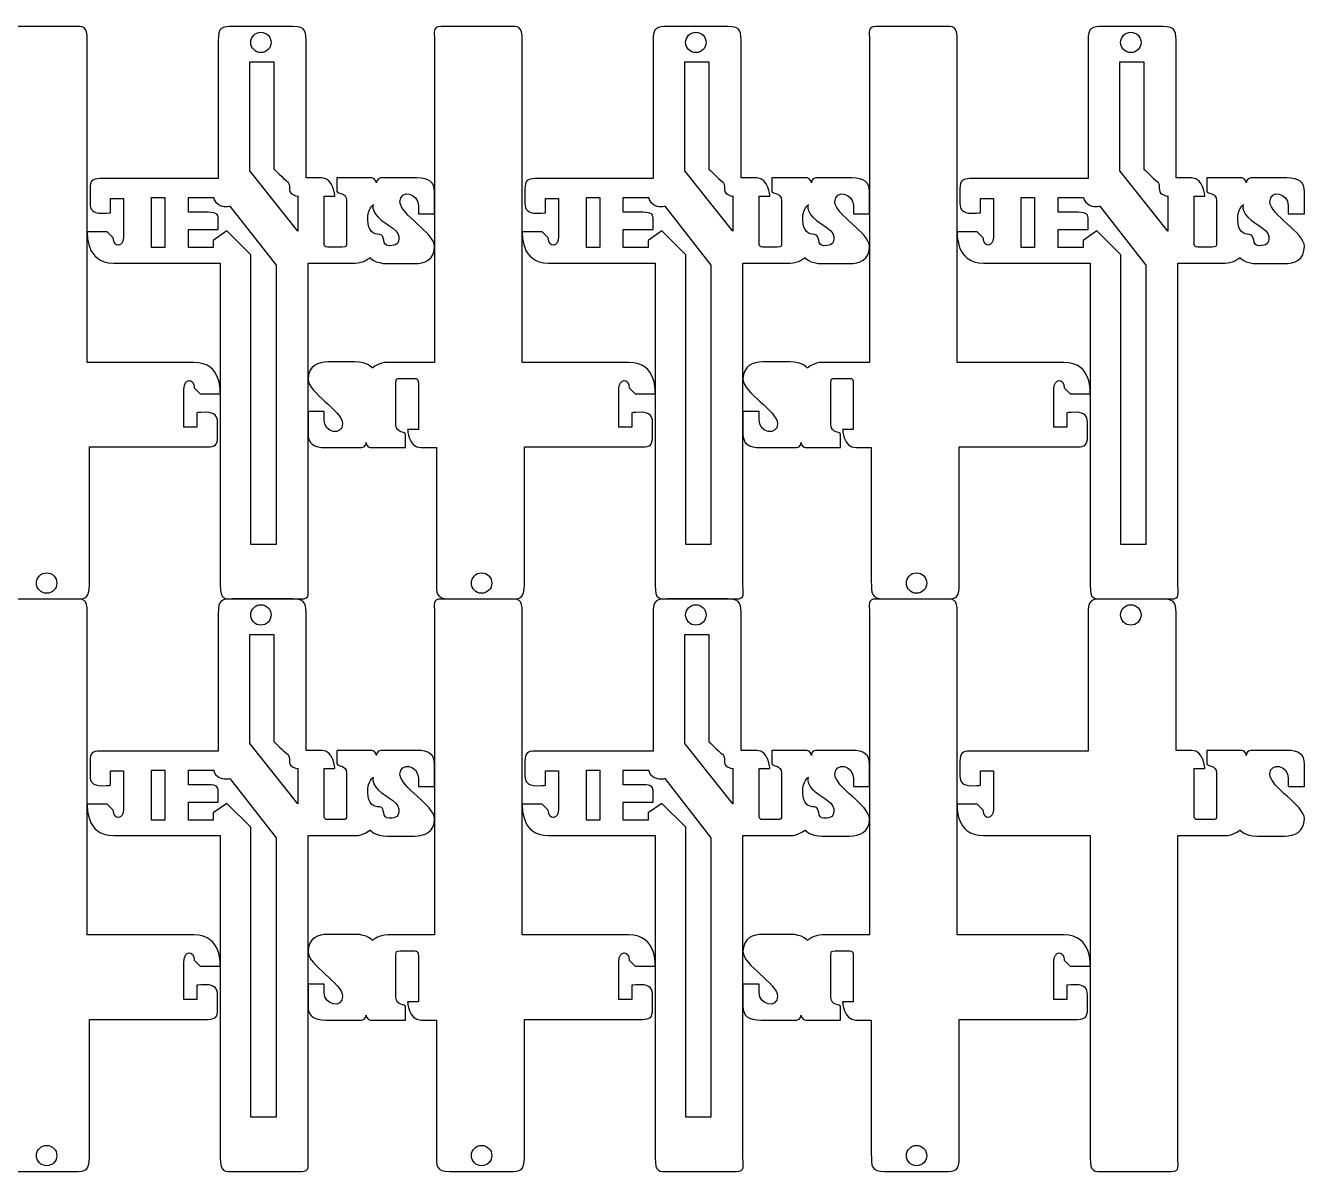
# Model space of a CAD drawing. Extents: x -3 to 3242, y 227 to 1702.
# Drawn here: x 1598 to 3242, y 227 to 1702 of the extents above; entities that cross this region are included whole.
import ezdxf

# ---------------------------------------------------------------- set-up
doc = ezdxf.new("R2010")
doc.units = 0
doc.layers.add('H0109_Printing_Least_11', color=7, linetype='CONTINUOUS')

msp = doc.modelspace()

# ---------------------------------------------------------------- linework, layer by layer
at = {"layer": 'H0109_Printing_Least_11', "color": 1}
for points in [[(1659.556359, 1700.649457), (1572.864361, 1700.649457)], [(1941.430251, 1700.665357), (1864.037253, 1700.665357)], [(2218.598345, 1700.649457), (2131.907347, 1700.649457)], [(2500.485737, 1700.665357), (2423.092739, 1700.665357)], [(2777.653731, 1700.649457), (2690.962733, 1700.649457)], [(3059.527724, 1700.665357), (2982.134725, 1700.665357)], [(1814.341355, 1268.895468), (1677.255358, 1268.895468), (1677.255358, 1682.947458)], [(1845.439254, 1682.062358), (1845.439254, 1505.040362), (1693.653258, 1505.040362)], [(1978.551251, 1505.940362), (1958.528251, 1505.940362), (1958.528251, 1678.162358)], [(2123.507347, 1683.847458), (2123.507347, 1268.895468), (2062.913348, 1268.895468)], [(2373.384341, 1268.895468), (2236.297344, 1268.895468), (2236.297344, 1682.947458)], [(2404.49474, 1682.062358), (2404.49474, 1505.040362), (2252.708744, 1505.040362)], [(2537.606737, 1505.940362), (2517.583737, 1505.940362), (2517.583737, 1678.162358)], [(2682.562733, 1683.847458), (2682.562733, 1268.895468), (2621.968734, 1268.895468)], [(2932.439727, 1268.895468), (2795.35173, 1268.895468), (2795.35173, 1682.947458)], [(2963.536726, 1682.062358), (2963.536726, 1505.040362), (2811.75073, 1505.040362)], [(3096.648723, 1505.940362), (3076.625723, 1505.940362), (3076.625723, 1678.162358)], [(1948.029251, 1437.531364), (1886.235253, 1514.941362), (1886.235253, 1655.059359), (1917.132252, 1655.059359), (1917.132252, 1517.342362)], [(2507.084737, 1437.531364), (2445.290739, 1514.941362), (2445.290739, 1655.059359), (2476.187738, 1655.059359), (2476.187738, 1517.342362)], [(3066.126723, 1437.531364), (3004.332725, 1514.941362), (3004.332725, 1655.059359), (3035.229724, 1655.059359), (3035.229724, 1517.342362)], [(2043.420249, 1505.940362), (1998.12525, 1505.940362), (1998.12525, 1489.138363)], [(2100.715247, 1505.940362), (2054.519249, 1505.940362)], [(2602.475735, 1505.940362), (2557.179736, 1505.940362), (2557.179736, 1489.138363)], [(2659.770734, 1505.940362), (2613.574735, 1505.940362)], [(3161.517721, 1505.940362), (3116.221722, 1505.940362), (3116.221722, 1489.138363)], [(3218.81272, 1505.940362), (3172.616721, 1505.940362)], [(1680.754258, 1492.138363), (1680.754258, 1472.936363)], [(1707.280257, 1461.248363), (1707.280257, 1479.659363), (1723.974257, 1479.659363), (1723.974257, 1430.849364)], [(1832.540254, 1461.909363), (1807.118255, 1461.909363), (1807.118255, 1480.812363), (1839.740254, 1480.812363)], [(1948.029251, 1483.137363), (1948.029251, 1437.531364)], [(1981.70125, 1424.330364), (1981.70125, 1482.612363), (1995.42525, 1482.612363)], [(2123.513247, 1459.734364), (2123.513247, 1488.238363)], [(2239.809744, 1492.138363), (2239.809744, 1472.936363)], [(2266.335743, 1461.248363), (2266.335743, 1479.659363), (2283.029743, 1479.659363), (2283.029743, 1430.849364)], [(2391.59574, 1461.909363), (2366.173741, 1461.909363), (2366.173741, 1480.812363), (2398.79474, 1480.812363)], [(2507.084737, 1483.137363), (2507.084737, 1437.531364)], [(2540.756736, 1424.330364), (2540.756736, 1482.612363), (2554.480736, 1482.612363)], [(2682.568733, 1459.734364), (2682.568733, 1488.238363)], [(2798.85173, 1492.138363), (2798.85173, 1472.936363)], [(2825.377729, 1461.248363), (2825.377729, 1479.659363), (2842.071729, 1479.659363), (2842.071729, 1430.849364)], [(2950.637726, 1461.909363), (2925.215727, 1461.909363), (2925.215727, 1480.812363), (2957.836726, 1480.812363)], [(3066.126723, 1483.137363), (3066.126723, 1437.531364)], [(3099.798723, 1424.330364), (3099.798723, 1482.612363), (3113.522722, 1482.612363)], [(3241.610719, 1459.734364), (3241.610719, 1488.238363)], [(1860.662253, 1469.785363), (1919.832252, 1393.726365), (1919.832252, 1034.581374)], [(2010.42325, 1476.836363), (2010.42325, 1422.305364)], [(2102.815247, 1470.536363), (2102.815247, 1459.734364), (2123.513247, 1459.734364)], [(2419.71774, 1469.785363), (2478.887738, 1393.726365), (2478.887738, 1034.581374)], [(2569.478736, 1476.836363), (2569.478736, 1422.305364)], [(2661.869733, 1470.536363), (2661.869733, 1459.734364), (2682.568733, 1459.734364)], [(2978.759726, 1469.785363), (3037.929724, 1393.726365), (3037.929724, 1034.581374)], [(3128.520722, 1476.836363), (3128.520722, 1422.305364)], [(3220.912719, 1470.536363), (3220.912719, 1459.734364), (3241.610719, 1459.734364)], [(1919.832252, 1034.581374), (1887.435253, 1034.581374), (1887.435253, 1407.228365), (1856.725254, 1437.944364), (1839.064254, 1425.680364), (1839.064254, 1416.454365), (1807.118255, 1416.454365), (1807.118255, 1439.632364), (1845.589254, 1439.632364), (1845.589254, 1452.908364)], [(2478.887738, 1034.581374), (2446.490739, 1034.581374), (2446.490739, 1407.228365), (2415.78074, 1437.944364), (2398.11974, 1425.680364), (2398.11974, 1416.454365), (2366.173741, 1416.454365), (2366.173741, 1439.632364), (2404.64474, 1439.632364), (2404.64474, 1452.908364)], [(3037.929724, 1034.581374), (3005.532725, 1034.581374), (3005.532725, 1407.228365), (2974.822726, 1437.944364), (2957.161726, 1425.680364), (2957.161726, 1416.454365), (2925.215727, 1416.454365), (2925.215727, 1439.632364), (2963.686726, 1439.632364), (2963.686726, 1452.908364)], [(1710.704257, 1429.136364), (1702.999257, 1436.843364), (1677.315258, 1436.843364)], [(2269.759743, 1429.136364), (2262.054743, 1436.843364), (2236.370744, 1436.843364)], [(2828.801729, 1429.136364), (2821.096729, 1436.843364), (2795.41273, 1436.843364)], [(2004.87425, 1417.129365), (1985.97625, 1417.129365)], [(2563.929736, 1417.129365), (2545.030736, 1417.129365)], [(3122.971722, 1417.129365), (3104.072722, 1417.129365)], [(1711.052257, 1396.426365), (1848.139254, 1396.426365), (1848.139254, 982.374375)], [(1960.928251, 981.474375), (1960.928251, 1396.426365), (2021.522249, 1396.426365)], [(2063.218248, 1395.826365), (2098.015248, 1395.826365)], [(2270.107743, 1396.426365), (2407.19474, 1396.426365), (2407.19474, 982.374375)], [(2519.983737, 981.474375), (2519.983737, 1396.426365), (2580.577735, 1396.426365)], [(2622.273734, 1395.826365), (2657.070734, 1395.826365)], [(2829.149729, 1396.426365), (2966.236726, 1396.426365), (2966.236726, 982.374375)], [(3079.025723, 981.474375), (3079.025723, 1396.426365), (3139.619722, 1396.426365)], [(3181.31572, 1395.826365), (3216.11272, 1395.826365)], [(2021.217349, 1269.495468), (1986.42035, 1269.495468)], [(2580.272735, 1269.495468), (2545.475736, 1269.495468)], [(1818.113355, 1204.07347), (1818.113355, 1185.66247), (1801.419355, 1185.66247), (1801.419355, 1234.472469)], [(1814.689355, 1236.185469), (1822.394354, 1228.478469), (1848.078354, 1228.478469)], [(2074.012348, 1188.48547), (2074.012348, 1243.017469)], [(2079.561348, 1248.192469), (2098.460348, 1248.192469)], [(2102.734347, 1240.991469), (2102.734347, 1182.70947), (2089.010348, 1182.70947)], [(2377.155341, 1204.07347), (2377.155341, 1185.66247), (2360.461341, 1185.66247), (2360.461341, 1234.472469)], [(2373.731341, 1236.185469), (2381.43634, 1228.478469), (2407.12034, 1228.478469)], [(2633.067734, 1188.48547), (2633.067734, 1243.017469)], [(2638.616734, 1248.192469), (2657.515734, 1248.192469)], [(2661.789733, 1240.991469), (2661.789733, 1182.70947), (2648.065734, 1182.70947)], [(2936.210727, 1204.07347), (2936.210727, 1185.66247), (2919.516727, 1185.66247), (2919.516727, 1234.472469)], [(2932.786727, 1236.185469), (2940.491726, 1228.478469), (2966.175726, 1228.478469)], [(1960.923351, 1205.58747), (1960.923351, 1177.083471)], [(1981.62135, 1194.78647), (1981.62135, 1205.58747), (1960.923351, 1205.58747)], [(2519.978737, 1205.58747), (2519.978737, 1177.083471)], [(2540.676736, 1194.78647), (2540.676736, 1205.58747), (2519.978737, 1205.58747)], [(1844.639354, 1173.183471), (1844.639354, 1192.38547)], [(2403.68134, 1173.183471), (2403.68134, 1192.38547)], [(2962.736726, 1173.183471), (2962.736726, 1192.38547)], [(2041.015349, 1159.381471), (2086.311348, 1159.381471), (2086.311348, 1176.183471)], [(2600.070735, 1159.381471), (2645.366734, 1159.381471), (2645.366734, 1176.183471)], [(1679.954358, 983.259475), (1679.954358, 1160.281471), (1831.740354, 1160.281471)], [(1983.72035, 1159.381471), (2029.916349, 1159.381471)], [(2105.884347, 1159.381471), (2125.907347, 1159.381471), (2125.907347, 987.159475)], [(2238.996344, 983.259475), (2238.996344, 1160.281471), (2390.78234, 1160.281471)], [(2542.775736, 1159.381471), (2588.971735, 1159.381471)], [(2664.939733, 1159.381471), (2684.962733, 1159.381471), (2684.962733, 987.159475)], [(2798.05173, 983.259475), (2798.05173, 1160.281471), (2949.837726, 1160.281471)], [(1659.556359, 964.641576), (1572.864361, 964.641576)], [(1583.96336, 964.657476), (1661.356358, 964.657476)], [(1941.430251, 964.657476), (1864.037253, 964.657476)], [(1865.837253, 964.672376), (1952.529251, 964.672376)], [(2218.598345, 964.641576), (2131.907347, 964.641576)], [(2143.005346, 964.657476), (2220.398344, 964.657476)], [(2500.485737, 964.657476), (2423.092739, 964.657476)], [(2424.892739, 964.672376), (2511.584737, 964.672376)], [(2777.653731, 964.641576), (2690.962733, 964.641576)], [(2702.060732, 964.657476), (2779.453731, 964.657476)], [(3059.510124, 964.656776), (2982.117125, 964.656776)], [(2983.934725, 964.672376), (3070.626723, 964.672376)], [(1814.341355, 532.887587), (1677.255358, 532.887587), (1677.255358, 946.939576)], [(1845.439254, 946.054476), (1845.439254, 769.032481), (1693.653258, 769.032481)], [(1978.551251, 769.932481), (1958.528251, 769.932481), (1958.528251, 942.154476)], [(2123.507347, 947.839576), (2123.507347, 532.887587), (2062.913348, 532.887587)], [(2373.384341, 532.887587), (2236.297344, 532.887587), (2236.297344, 946.939576)], [(2404.49474, 946.054476), (2404.49474, 769.032481), (2252.708744, 769.032481)], [(2537.606737, 769.932481), (2517.583737, 769.932481), (2517.583737, 942.154476)], [(2682.562733, 947.839576), (2682.562733, 532.887587), (2621.968734, 532.887587)], [(2932.439727, 532.887587), (2795.35173, 532.887587), (2795.35173, 946.939576)], [(2963.519126, 946.054776), (2963.519126, 769.032781), (2811.73313, 769.032781)], [(3096.631123, 769.932781), (3076.608123, 769.932781), (3076.608123, 942.154776)], [(1948.029251, 701.524482), (1886.235253, 778.933481), (1886.235253, 919.051477), (1917.132252, 919.051477), (1917.132252, 781.33448)], [(2507.084737, 701.524482), (2445.290739, 778.933481), (2445.290739, 919.051477), (2476.187738, 919.051477), (2476.187738, 781.33448)], [(1680.754258, 756.130481), (1680.754258, 736.928482)], [(2043.420249, 769.932481), (1998.12525, 769.932481), (1998.12525, 753.130481)], [(2100.715247, 769.932481), (2054.519249, 769.932481)], [(2239.809744, 756.130481), (2239.809744, 736.928482)], [(2602.475735, 769.932481), (2557.179736, 769.932481), (2557.179736, 753.130481)], [(2659.770734, 769.932481), (2613.574735, 769.932481)], [(2798.83413, 756.130781), (2798.83413, 736.928782)], [(3161.500121, 769.932781), (3116.204122, 769.932781), (3116.204122, 753.130781)], [(3218.79512, 769.932781), (3172.599121, 769.932781)], [(1707.280257, 725.240482), (1707.280257, 743.651481), (1723.974257, 743.651481), (1723.974257, 694.841483)], [(1832.540254, 725.902482), (1807.118255, 725.902482), (1807.118255, 744.804481), (1839.740254, 744.804481)], [(1948.029251, 747.129481), (1948.029251, 701.524482)], [(1981.70125, 688.322483), (1981.70125, 746.604481), (1995.42525, 746.604481)], [(2010.42325, 740.828481), (2010.42325, 686.297483)], [(2123.513247, 723.726482), (2123.513247, 752.230481)], [(2266.335743, 725.240482), (2266.335743, 743.651481), (2283.029743, 743.651481), (2283.029743, 694.841483)], [(2391.59574, 725.902482), (2366.173741, 725.902482), (2366.173741, 744.804481), (2398.79474, 744.804481)], [(2507.084737, 747.129481), (2507.084737, 701.524482)], [(2540.756736, 688.322483), (2540.756736, 746.604481), (2554.480736, 746.604481)], [(2569.478736, 740.828481), (2569.478736, 686.297483)], [(2682.568733, 723.726482), (2682.568733, 752.230481)], [(2825.360129, 725.240782), (2825.360129, 743.651781), (2842.054129, 743.651781), (2842.054129, 694.841783)], [(3099.781123, 688.322783), (3099.781123, 746.604781), (3113.505122, 746.604781)], [(3128.503122, 740.828781), (3128.503122, 686.296783)], [(3241.593119, 723.726782), (3241.593119, 752.230781)], [(1860.662253, 733.778482), (1919.832252, 657.718484), (1919.832252, 298.573493)], [(2102.815247, 734.528482), (2102.815247, 723.726482), (2123.513247, 723.726482)], [(2419.71774, 733.778482), (2478.887738, 657.718484), (2478.887738, 298.573493)], [(2661.869733, 734.528482), (2661.869733, 723.726482), (2682.568733, 723.726482)], [(3220.895119, 734.527782), (3220.895119, 723.726782), (3241.593119, 723.726782)], [(1919.832252, 298.573493), (1887.435253, 298.573493), (1887.435253, 671.220483), (1856.725254, 701.936482), (1839.064254, 689.672483), (1839.064254, 680.446483), (1807.118255, 680.446483), (1807.118255, 703.624482), (1845.589254, 703.624482), (1845.589254, 716.900482)], [(2478.887738, 298.573493), (2446.490739, 298.573493), (2446.490739, 671.220483), (2415.78074, 701.936482), (2398.11974, 689.672483), (2398.11974, 680.446483), (2366.173741, 680.446483), (2366.173741, 703.624482), (2404.64474, 703.624482), (2404.64474, 716.900482)], [(1710.704257, 693.128483), (1702.999257, 700.835482), (1677.315258, 700.835482)], [(2269.759743, 693.128483), (2262.054743, 700.835482), (2236.370744, 700.835482)], [(2828.784129, 693.128783), (2821.079129, 700.835782), (2795.39513, 700.835782)], [(2004.87425, 681.121483), (1985.97625, 681.121483)], [(2563.929736, 681.121483), (2545.030736, 681.121483)], [(3122.954122, 681.121783), (3104.055122, 681.121783)], [(1711.052257, 660.418483), (1848.139254, 660.418483), (1848.139254, 246.366494)], [(1960.928251, 245.466494), (1960.928251, 660.418483), (2021.522249, 660.418483)], [(2063.218248, 659.818484), (2098.015248, 659.818484)], [(2270.107743, 660.418483), (2407.19474, 660.418483), (2407.19474, 246.366494)], [(2519.983737, 245.466494), (2519.983737, 660.418483), (2580.577735, 660.418483)], [(2622.273734, 659.818484), (2657.070734, 659.818484)], [(2829.132129, 660.418783), (2966.219126, 660.418783), (2966.219126, 246.366794)], [(3079.008123, 245.466794), (3079.008123, 660.418783), (3139.602122, 660.418783)], [(3181.29812, 659.818784), (3216.09512, 659.818784)], [(2021.217349, 533.487587), (1986.42035, 533.487587)], [(2580.272735, 533.487587), (2545.475736, 533.487587)], [(2079.561348, 512.184587), (2098.460348, 512.184587)], [(2638.616734, 512.184587), (2657.515734, 512.184587)], [(1818.113355, 468.065588), (1818.113355, 449.654589), (1801.419355, 449.654589), (1801.419355, 498.464588)], [(1814.689355, 500.177587), (1822.394354, 492.470588), (1848.078354, 492.470588)], [(2074.012348, 452.477589), (2074.012348, 507.009587)], [(2102.734347, 504.983587), (2102.734347, 446.701589), (2089.010348, 446.701589)], [(2377.155341, 468.065588), (2377.155341, 449.654589), (2360.461341, 449.654589), (2360.461341, 498.464588)], [(2373.731341, 500.177587), (2381.43634, 492.470588), (2407.12034, 492.470588)], [(2633.067734, 452.477589), (2633.067734, 507.009587)], [(2661.789733, 504.983587), (2661.789733, 446.701589), (2648.065734, 446.701589)], [(2936.210727, 468.065588), (2936.210727, 449.654589), (2919.516727, 449.654589), (2919.516727, 498.464588)], [(2932.786727, 500.177587), (2940.491726, 492.470588), (2966.175726, 492.470588)], [(1960.923351, 469.579588), (1960.923351, 441.075589)], [(1981.62135, 458.778589), (1981.62135, 469.579588), (1960.923351, 469.579588)], [(2519.978737, 469.579588), (2519.978737, 441.075589)], [(2540.676736, 458.778589), (2540.676736, 469.579588), (2519.978737, 469.579588)], [(1844.639354, 437.175589), (1844.639354, 456.377589)], [(2403.68134, 437.175589), (2403.68134, 456.377589)], [(2962.736726, 437.175589), (2962.736726, 456.377589)], [(2041.015349, 423.373589), (2086.311348, 423.373589), (2086.311348, 440.175589)], [(2600.070735, 423.373589), (2645.366734, 423.373589), (2645.366734, 440.175589)], [(1679.954358, 247.251594), (1679.954358, 424.273589), (1831.740354, 424.273589)], [(1983.72035, 423.373589), (2029.916349, 423.373589)], [(2105.884347, 423.373589), (2125.907347, 423.373589), (2125.907347, 251.151594)], [(2238.996344, 247.251594), (2238.996344, 424.273589), (2390.78234, 424.273589)], [(2542.775736, 423.373589), (2588.971735, 423.373589)], [(2664.939733, 423.373589), (2684.962733, 423.373589), (2684.962733, 251.151594)], [(2798.05173, 247.251594), (2798.05173, 424.273589), (2949.837726, 424.273589)], [(1583.96336, 228.649594), (1661.356358, 228.649594)], [(1865.837253, 228.664494), (1952.529251, 228.664494)], [(2143.005346, 228.649594), (2220.398344, 228.649594)], [(2424.892739, 228.664494), (2511.584737, 228.664494)], [(2702.060732, 228.649594), (2779.453731, 228.649594)], [(2983.917125, 228.664794), (3070.609123, 228.664794)]]:
    msp.add_lwpolyline(points, dxfattribs=at)
for points in [[(1900.380252, 1693.317358)], [(2459.435739, 1693.317358)], [(3018.477725, 1693.317358)], [(1776.745256, 1416.454365), (1759.647256, 1416.454365), (1759.647256, 1480.812363), (1776.745256, 1480.812363)], [(2335.800742, 1416.454365), (2318.702742, 1416.454365), (2318.702742, 1480.812363), (2335.800742, 1480.812363)], [(2894.842728, 1416.454365), (2877.744728, 1416.454365), (2877.744728, 1480.812363), (2894.842728, 1480.812363)], [(2065.058248, 1418.789365)], [(2624.113734, 1418.789365)], [(3183.15572, 1418.789365)], [(1625.013359, 972.004476)], [(2184.055345, 972.004476)], [(2743.110731, 972.004476)], [(1900.380252, 957.309476)], [(2459.435739, 957.309476)], [(3018.460125, 957.309776)], [(1776.745256, 680.446483), (1759.647256, 680.446483), (1759.647256, 744.804481), (1776.745256, 744.804481)], [(2335.800742, 680.446483), (2318.702742, 680.446483), (2318.702742, 744.804481), (2335.800742, 744.804481)], [(2065.058248, 682.781483)], [(2624.113734, 682.781483)], [(1625.013359, 235.996594)], [(2184.055345, 235.996594)], [(2743.110731, 235.996594)]]:
    msp.add_lwpolyline(points, close=True, dxfattribs=at)
for points in [[(1677.255358, 1682.947458), (1677.255358, 1701.850457), (1672.155358, 1700.649457), (1659.556359, 1700.649457)], [(1864.037253, 1700.665357), (1850.538254, 1700.665357), (1845.439254, 1700.065357), (1845.439254, 1682.062358)], [(1887.250253, 1680.185358), (1887.250253, 1687.438358), (1893.128253, 1693.317358), (1900.380252, 1693.317358)], [(1900.380252, 1693.317358), (1907.632252, 1693.317358), (1913.511252, 1687.438358), (1913.511252, 1680.185358)], [(1958.528251, 1678.162358), (1958.528251, 1693.164358), (1959.128251, 1700.665357), (1941.430251, 1700.665357)], [(2131.907347, 1700.649457), (2120.507347, 1700.649457), (2123.507347, 1693.448458), (2123.507347, 1683.847458)], [(2236.297344, 1682.947458), (2236.297344, 1701.850457), (2231.197344, 1700.649457), (2218.598345, 1700.649457)], [(2423.092739, 1700.665357), (2409.59374, 1700.665357), (2404.49474, 1700.065357), (2404.49474, 1682.062358)], [(2446.304739, 1680.185358), (2446.304739, 1687.438358), (2452.183739, 1693.317358), (2459.435739, 1693.317358)], [(2459.435739, 1693.317358), (2466.687738, 1693.317358), (2472.566738, 1687.438358), (2472.566738, 1680.185358)], [(2517.583737, 1678.162358), (2517.583737, 1693.164358), (2518.183737, 1700.665357), (2500.485737, 1700.665357)], [(2690.962733, 1700.649457), (2679.562733, 1700.649457), (2682.562733, 1693.448458), (2682.562733, 1683.847458)], [(2795.35173, 1682.947458), (2795.35173, 1701.850457), (2790.25273, 1700.649457), (2777.653731, 1700.649457)], [(2982.134725, 1700.665357), (2968.635726, 1700.665357), (2963.536726, 1700.065357), (2963.536726, 1682.062358)], [(3005.346725, 1680.185358), (3005.346725, 1687.438358), (3011.225725, 1693.317358), (3018.477725, 1693.317358)], [(3018.477725, 1693.317358), (3025.729724, 1693.317358), (3031.608724, 1687.438358), (3031.608724, 1680.185358)], [(3076.625723, 1678.162358), (3076.625723, 1693.164358), (3077.225723, 1700.665357), (3059.527724, 1700.665357)], [(1900.380252, 1667.052358), (1893.128253, 1667.052358), (1887.250253, 1672.931358), (1887.250253, 1680.185358)], [(1913.511252, 1680.185358), (1913.511252, 1672.931358), (1907.632252, 1667.052358), (1900.380252, 1667.052358)], [(2459.435739, 1667.052358), (2452.183739, 1667.052358), (2446.304739, 1672.931358), (2446.304739, 1680.185358)], [(2472.566738, 1680.185358), (2472.566738, 1672.931358), (2466.687738, 1667.052358), (2459.435739, 1667.052358)], [(3018.477725, 1667.052358), (3011.225725, 1667.052358), (3005.346725, 1672.931358), (3005.346725, 1680.185358)], [(3031.608724, 1680.185358), (3031.608724, 1672.931358), (3025.729724, 1667.052358), (3018.477725, 1667.052358)], [(1917.132252, 1517.342362), (1917.132252, 1517.342362), (1929.131252, 1505.340362), (1934.530252, 1501.139362)], [(2476.187738, 1517.342362), (2476.187738, 1517.342362), (2488.186738, 1505.340362), (2493.585738, 1501.139362)], [(3035.229724, 1517.342362), (3035.229724, 1517.342362), (3047.228724, 1505.340362), (3052.627724, 1501.139362)], [(1693.653258, 1505.040362), (1683.754258, 1505.040362), (1680.754258, 1502.640362), (1680.754258, 1492.138363)], [(1934.530252, 1501.139362), (1939.930252, 1496.939363), (1933.631252, 1488.538363), (1940.830251, 1484.937363)], [(1995.42525, 1482.612363), (1995.42525, 1482.612363), (1994.30025, 1505.940362), (1978.551251, 1505.940362)], [(2048.819249, 1499.639363), (2048.819249, 1499.639363), (2047.920249, 1505.940362), (2043.420249, 1505.940362)], [(2054.519249, 1505.940362), (2049.120249, 1505.940362), (2048.819249, 1499.639363), (2048.819249, 1499.639363)], [(2123.513247, 1488.238363), (2123.513247, 1500.839362), (2116.613247, 1505.940362), (2100.715247, 1505.940362)], [(2252.708744, 1505.040362), (2242.809744, 1505.040362), (2239.809744, 1502.640362), (2239.809744, 1492.138363)], [(2493.585738, 1501.139362), (2498.985738, 1496.939363), (2492.686738, 1488.538363), (2499.885738, 1484.937363)], [(2554.480736, 1482.612363), (2554.480736, 1482.612363), (2553.355736, 1505.940362), (2537.606737, 1505.940362)], [(2607.874735, 1499.639363), (2607.874735, 1499.639363), (2606.975735, 1505.940362), (2602.475735, 1505.940362)], [(2613.574735, 1505.940362), (2608.175735, 1505.940362), (2607.874735, 1499.639363), (2607.874735, 1499.639363)], [(2682.568733, 1488.238363), (2682.568733, 1500.839362), (2675.668733, 1505.940362), (2659.770734, 1505.940362)], [(2811.75073, 1505.040362), (2801.85173, 1505.040362), (2798.85173, 1502.640362), (2798.85173, 1492.138363)], [(3052.627724, 1501.139362), (3058.027724, 1496.939363), (3051.728724, 1488.538363), (3058.927724, 1484.937363)], [(3113.522722, 1482.612363), (3113.522722, 1482.612363), (3112.397722, 1505.940362), (3096.648723, 1505.940362)], [(3166.916721, 1499.639363), (3166.916721, 1499.639363), (3166.017721, 1505.940362), (3161.517721, 1505.940362)], [(3172.616721, 1505.940362), (3167.217721, 1505.940362), (3166.916721, 1499.639363), (3166.916721, 1499.639363)], [(3241.610719, 1488.238363), (3241.610719, 1500.839362), (3234.710719, 1505.940362), (3218.81272, 1505.940362)], [(1839.740254, 1480.812363), (1839.740254, 1480.812363), (1839.514254, 1476.311363), (1845.589254, 1472.036363)], [(1940.830251, 1484.937363), (1948.029251, 1481.337363), (1948.029251, 1483.137363), (1948.029251, 1483.137363)], [(1998.12525, 1489.138363), (1998.12525, 1484.637363), (2010.42325, 1488.238363), (2010.42325, 1476.836363)], [(2079.117248, 1475.336363), (2079.117248, 1491.838363), (2102.815247, 1486.738363), (2102.815247, 1470.536363)], [(2398.79474, 1480.812363), (2398.79474, 1480.812363), (2398.57074, 1476.311363), (2404.64474, 1472.036363)], [(2499.885738, 1484.937363), (2507.084737, 1481.337363), (2507.084737, 1483.137363), (2507.084737, 1483.137363)], [(2557.179736, 1489.138363), (2557.179736, 1484.637363), (2569.478736, 1488.238363), (2569.478736, 1476.836363)], [(2638.172734, 1475.336363), (2638.172734, 1491.838363), (2661.869733, 1486.738363), (2661.869733, 1470.536363)], [(2957.836726, 1480.812363), (2957.836726, 1480.812363), (2957.612726, 1476.311363), (2963.686726, 1472.036363)], [(3058.927724, 1484.937363), (3066.126723, 1481.337363), (3066.126723, 1483.137363), (3066.126723, 1483.137363)], [(3116.221722, 1489.138363), (3116.221722, 1484.637363), (3128.520722, 1488.238363), (3128.520722, 1476.836363)], [(3197.21472, 1475.336363), (3197.21472, 1491.838363), (3220.912719, 1486.738363), (3220.912719, 1470.536363)], [(1680.754258, 1472.936363), (1680.754258, 1466.035363), (1684.054258, 1460.634363), (1695.453258, 1460.634363)], [(1845.589254, 1472.036363), (1851.663254, 1467.760363), (1860.662253, 1469.785363), (1860.662253, 1469.785363)], [(2037.768249, 1452.081364), (2037.355249, 1467.383363), (2045.004249, 1471.519363), (2045.004249, 1471.519363)], [(2045.004249, 1471.519363), (2045.004249, 1471.519363), (2041.903249, 1468.523363), (2047.899249, 1458.905364)], [(2123.513247, 1418.029365), (2123.513247, 1435.431364), (2079.117248, 1458.834364), (2079.117248, 1475.336363)], [(2239.809744, 1472.936363), (2239.809744, 1466.035363), (2243.109744, 1460.634363), (2254.508744, 1460.634363)], [(2404.64474, 1472.036363), (2410.71874, 1467.760363), (2419.71774, 1469.785363), (2419.71774, 1469.785363)], [(2596.823735, 1452.081364), (2596.410735, 1467.383363), (2604.059735, 1471.519363), (2604.059735, 1471.519363)], [(2604.059735, 1471.519363), (2604.059735, 1471.519363), (2600.958735, 1468.523363), (2606.954735, 1458.905364)], [(2682.568733, 1418.029365), (2682.568733, 1435.431364), (2638.172734, 1458.834364), (2638.172734, 1475.336363)], [(2798.85173, 1472.936363), (2798.85173, 1466.035363), (2802.15173, 1460.634363), (2813.55073, 1460.634363)], [(2963.686726, 1472.036363), (2969.760726, 1467.760363), (2978.759726, 1469.785363), (2978.759726, 1469.785363)], [(3155.865721, 1452.081364), (3155.452721, 1467.383363), (3163.101721, 1471.519363), (3163.101721, 1471.519363)], [(3163.101721, 1471.519363), (3163.101721, 1471.519363), (3160.000721, 1468.523363), (3165.996721, 1458.905364)], [(3241.610719, 1418.029365), (3241.610719, 1435.431364), (3197.21472, 1458.834364), (3197.21472, 1475.336363)], [(1695.453258, 1460.634363), (1706.852257, 1460.634363), (1707.280257, 1461.248363), (1707.280257, 1461.248363)], [(1845.589254, 1452.908364), (1845.589254, 1457.859364), (1844.689254, 1461.909363), (1832.540254, 1461.909363)], [(2053.067249, 1433.264364), (2045.004249, 1433.677364), (2038.182249, 1436.779364), (2037.768249, 1452.081364)], [(2047.899249, 1458.905364), (2053.894249, 1449.288364), (2077.462248, 1440.708364), (2077.669248, 1430.783364)], [(2254.508744, 1460.634363), (2265.907743, 1460.634363), (2266.335743, 1461.248363), (2266.335743, 1461.248363)], [(2404.64474, 1452.908364), (2404.64474, 1457.859364), (2403.74474, 1461.909363), (2391.59574, 1461.909363)], [(2612.122735, 1433.264364), (2604.059735, 1433.677364), (2597.237735, 1436.779364), (2596.823735, 1452.081364)], [(2606.954735, 1458.905364), (2612.949735, 1449.288364), (2636.517734, 1440.708364), (2636.724734, 1430.783364)], [(2813.55073, 1460.634363), (2824.949729, 1460.634363), (2825.377729, 1461.248363), (2825.377729, 1461.248363)], [(2963.686726, 1452.908364), (2963.686726, 1457.859364), (2962.786726, 1461.909363), (2950.637726, 1461.909363)], [(3171.164721, 1433.264364), (3163.101721, 1433.677364), (3156.279721, 1436.779364), (3155.865721, 1452.081364)], [(3165.996721, 1458.905364), (3171.991721, 1449.288364), (3195.55972, 1440.708364), (3195.76672, 1430.783364)], [(1677.315258, 1436.843364), (1677.315258, 1436.843364), (1674.155258, 1396.426365), (1711.052257, 1396.426365)], [(1723.974257, 1430.849364), (1723.974257, 1416.292365), (1710.704257, 1415.864365), (1710.704257, 1429.136364)], [(2065.058248, 1418.789365), (2054.928249, 1418.582365), (2061.130248, 1432.850364), (2053.067249, 1433.264364)], [(2077.669248, 1430.783364), (2077.876248, 1420.857364), (2075.188248, 1418.996365), (2065.058248, 1418.789365)], [(2236.370744, 1436.843364), (2236.370744, 1436.843364), (2233.210744, 1396.426365), (2270.107743, 1396.426365)], [(2283.029743, 1430.849364), (2283.029743, 1416.292365), (2269.759743, 1415.864365), (2269.759743, 1429.136364)], [(2624.113734, 1418.789365), (2613.983735, 1418.582365), (2620.185734, 1432.850364), (2612.122735, 1433.264364)], [(2636.724734, 1430.783364), (2636.931734, 1420.857364), (2634.243734, 1418.996365), (2624.113734, 1418.789365)], [(2795.41273, 1436.843364), (2795.41273, 1436.843364), (2792.25273, 1396.426365), (2829.149729, 1396.426365)], [(2842.071729, 1430.849364), (2842.071729, 1416.292365), (2828.801729, 1415.864365), (2828.801729, 1429.136364)], [(3183.15572, 1418.789365), (3173.025721, 1418.582365), (3179.227721, 1432.850364), (3171.164721, 1433.264364)], [(3195.76672, 1430.783364), (3195.97372, 1420.857364), (3193.28572, 1418.996365), (3183.15572, 1418.789365)], [(1985.97625, 1417.129365), (1982.60125, 1417.129365), (1981.70125, 1418.029365), (1981.70125, 1424.330364)], [(2010.42325, 1422.305364), (2010.42325, 1417.354365), (2010.49825, 1417.129365), (2004.87425, 1417.129365)], [(2098.015248, 1395.826365), (2110.314247, 1395.826365), (2123.513247, 1400.627365), (2123.513247, 1418.029365)], [(2545.030736, 1417.129365), (2541.656736, 1417.129365), (2540.756736, 1418.029365), (2540.756736, 1424.330364)], [(2569.478736, 1422.305364), (2569.478736, 1417.354365), (2569.553736, 1417.129365), (2563.929736, 1417.129365)], [(2657.070734, 1395.826365), (2669.369733, 1395.826365), (2682.568733, 1400.627365), (2682.568733, 1418.029365)], [(3104.072722, 1417.129365), (3100.698722, 1417.129365), (3099.798723, 1418.029365), (3099.798723, 1424.330364)], [(3128.520722, 1422.305364), (3128.520722, 1417.354365), (3128.595722, 1417.129365), (3122.971722, 1417.129365)], [(3216.11272, 1395.826365), (3228.411719, 1395.826365), (3241.610719, 1400.627365), (3241.610719, 1418.029365)], [(2021.522249, 1396.426365), (2032.021249, 1396.426365), (2040.720249, 1403.627365), (2040.720249, 1403.627365)], [(2040.720249, 1403.627365), (2040.720249, 1403.627365), (2046.420249, 1395.826365), (2063.218248, 1395.826365)], [(2580.577735, 1396.426365), (2591.076735, 1396.426365), (2599.775735, 1403.627365), (2599.775735, 1403.627365)], [(2599.775735, 1403.627365), (2599.775735, 1403.627365), (2605.475735, 1395.826365), (2622.273734, 1395.826365)], [(3139.619722, 1396.426365), (3150.118721, 1396.426365), (3158.817721, 1403.627365), (3158.817721, 1403.627365)], [(3158.817721, 1403.627365), (3158.817721, 1403.627365), (3164.517721, 1395.826365), (3181.31572, 1395.826365)], [(1848.078354, 1228.478469), (1848.078354, 1228.478469), (1851.238354, 1268.895468), (1814.341355, 1268.895468)], [(1986.42035, 1269.495468), (1974.121351, 1269.495468), (1960.923351, 1264.694468), (1960.923351, 1247.292469)], [(2043.715349, 1261.694468), (2043.715349, 1261.694468), (2038.015349, 1269.495468), (2021.217349, 1269.495468)], [(2062.913348, 1268.895468), (2052.414349, 1268.895468), (2043.715349, 1261.694468), (2043.715349, 1261.694468)], [(2407.12034, 1228.478469), (2407.12034, 1228.478469), (2410.28034, 1268.895468), (2373.384341, 1268.895468)], [(2545.475736, 1269.495468), (2533.176737, 1269.495468), (2519.978737, 1264.694468), (2519.978737, 1247.292469)], [(2602.770735, 1261.694468), (2602.770735, 1261.694468), (2597.070735, 1269.495468), (2580.272735, 1269.495468)], [(2621.968734, 1268.895468), (2611.469735, 1268.895468), (2602.770735, 1261.694468), (2602.770735, 1261.694468)], [(2966.175726, 1228.478469), (2966.175726, 1228.478469), (2969.335726, 1268.895468), (2932.439727, 1268.895468)], [(1801.419355, 1234.472469), (1801.419355, 1249.029469), (1814.689355, 1249.458469), (1814.689355, 1236.185469)], [(2360.461341, 1234.472469), (2360.461341, 1249.029469), (2373.731341, 1249.458469), (2373.731341, 1236.185469)], [(2919.516727, 1234.472469), (2919.516727, 1249.029469), (2932.786727, 1249.458469), (2932.786727, 1236.185469)], [(1960.923351, 1247.292469), (1960.923351, 1229.890469), (2005.31835, 1206.48747), (2005.31835, 1189.98547)], [(2074.012348, 1243.017469), (2074.012348, 1247.967469), (2073.937348, 1248.192469), (2079.561348, 1248.192469)], [(2098.460348, 1248.192469), (2101.834347, 1248.192469), (2102.734347, 1247.292469), (2102.734347, 1240.991469)], [(2519.978737, 1247.292469), (2519.978737, 1229.890469), (2564.373736, 1206.48747), (2564.373736, 1189.98547)], [(2633.067734, 1243.017469), (2633.067734, 1247.967469), (2632.992734, 1248.192469), (2638.616734, 1248.192469)], [(2657.515734, 1248.192469), (2660.889733, 1248.192469), (2661.789733, 1247.292469), (2661.789733, 1240.991469)], [(1829.940354, 1204.68747), (1818.541355, 1204.68747), (1818.113355, 1204.07347), (1818.113355, 1204.07347)], [(1844.639354, 1192.38547), (1844.639354, 1199.28647), (1841.339354, 1204.68747), (1829.940354, 1204.68747)], [(2388.98234, 1204.68747), (2377.583341, 1204.68747), (2377.155341, 1204.07347), (2377.155341, 1204.07347)], [(2403.68134, 1192.38547), (2403.68134, 1199.28647), (2400.38134, 1204.68747), (2388.98234, 1204.68747)], [(2948.037726, 1204.68747), (2936.638727, 1204.68747), (2936.210727, 1204.07347), (2936.210727, 1204.07347)], [(2962.736726, 1192.38547), (2962.736726, 1199.28647), (2959.436726, 1204.68747), (2948.037726, 1204.68747)], [(2005.31835, 1189.98547), (2005.31835, 1173.483471), (1981.62135, 1178.584471), (1981.62135, 1194.78647)], [(2086.311348, 1176.183471), (2086.311348, 1180.68447), (2074.012348, 1177.083471), (2074.012348, 1188.48547)], [(2564.373736, 1189.98547), (2564.373736, 1173.483471), (2540.676736, 1178.584471), (2540.676736, 1194.78647)], [(2645.366734, 1176.183471), (2645.366734, 1180.68447), (2633.067734, 1177.083471), (2633.067734, 1188.48547)], [(1831.740354, 1160.281471), (1841.639354, 1160.281471), (1844.639354, 1162.682471), (1844.639354, 1173.183471)], [(1960.923351, 1177.083471), (1960.923351, 1164.482471), (1967.822351, 1159.381471), (1983.72035, 1159.381471)], [(2089.010348, 1182.70947), (2089.010348, 1182.70947), (2090.135348, 1159.381471), (2105.884347, 1159.381471)], [(2390.78234, 1160.281471), (2400.68134, 1160.281471), (2403.68134, 1162.682471), (2403.68134, 1173.183471)], [(2519.978737, 1177.083471), (2519.978737, 1164.482471), (2526.877737, 1159.381471), (2542.775736, 1159.381471)], [(2648.065734, 1182.70947), (2648.065734, 1182.70947), (2649.190734, 1159.381471), (2664.939733, 1159.381471)], [(2949.837726, 1160.281471), (2959.736726, 1160.281471), (2962.736726, 1162.682471), (2962.736726, 1173.183471)], [(2029.916349, 1159.381471), (2035.315349, 1159.381471), (2035.616349, 1165.682471), (2035.616349, 1165.682471)], [(2035.616349, 1165.682471), (2035.616349, 1165.682471), (2036.516349, 1159.381471), (2041.015349, 1159.381471)], [(2588.971735, 1159.381471), (2594.370735, 1159.381471), (2594.671735, 1165.682471), (2594.671735, 1165.682471)], [(2594.671735, 1165.682471), (2594.671735, 1165.682471), (2595.570735, 1159.381471), (2600.070735, 1159.381471)], [(1611.88236, 985.137475), (1611.88236, 992.390475), (1617.76136, 998.269475), (1625.013359, 998.269475)], [(1625.013359, 998.269475), (1632.265359, 998.269475), (1638.144359, 992.390475), (1638.144359, 985.137475)], [(2125.907347, 987.159475), (2125.907347, 972.158476), (2125.307347, 964.657476), (2143.005346, 964.657476)], [(2170.924346, 985.137475), (2170.924346, 992.390475), (2176.803346, 998.269475), (2184.055345, 998.269475)], [(2184.055345, 998.269475), (2191.307345, 998.269475), (2197.186345, 992.390475), (2197.186345, 985.137475)], [(2684.962733, 987.159475), (2684.962733, 972.158476), (2684.362733, 964.657476), (2702.060732, 964.657476)], [(2729.979732, 985.137475), (2729.979732, 992.390475), (2735.858732, 998.269475), (2743.110731, 998.269475)], [(2743.110731, 998.269475), (2750.362731, 998.269475), (2756.241731, 992.390475), (2756.241731, 985.137475)], [(1625.013359, 972.004476), (1617.76136, 972.004476), (1611.88236, 977.884476), (1611.88236, 985.137475)], [(1638.144359, 985.137475), (1638.144359, 977.884476), (1632.265359, 972.004476), (1625.013359, 972.004476)], [(1661.356358, 964.657476), (1674.855358, 964.657476), (1679.954358, 965.257476), (1679.954358, 983.259475)], [(1848.139254, 982.374375), (1848.139254, 963.472376), (1853.238254, 964.672376), (1865.837253, 964.672376)], [(1952.529251, 964.672376), (1963.928251, 964.672376), (1960.928251, 971.873376), (1960.928251, 981.474375)], [(2184.055345, 972.004476), (2176.803346, 972.004476), (2170.924346, 977.884476), (2170.924346, 985.137475)], [(2197.186345, 985.137475), (2197.186345, 977.884476), (2191.307345, 972.004476), (2184.055345, 972.004476)], [(2220.398344, 964.657476), (2233.897344, 964.657476), (2238.996344, 965.257476), (2238.996344, 983.259475)], [(2407.19474, 982.374375), (2407.19474, 963.472376), (2412.29374, 964.672376), (2424.892739, 964.672376)], [(2511.584737, 964.672376), (2522.983737, 964.672376), (2519.983737, 971.873376), (2519.983737, 981.474375)], [(2743.110731, 972.004476), (2735.858732, 972.004476), (2729.979732, 977.884476), (2729.979732, 985.137475)], [(2756.241731, 985.137475), (2756.241731, 977.884476), (2750.362731, 972.004476), (2743.110731, 972.004476)], [(2779.453731, 964.657476), (2792.95273, 964.657476), (2798.05173, 965.257476), (2798.05173, 983.259475)], [(2966.236726, 982.374375), (2966.236726, 963.472376), (2971.335726, 964.672376), (2983.934725, 964.672376)], [(3070.626723, 964.672376), (3082.025723, 964.672376), (3079.025723, 971.873376), (3079.025723, 981.474375)], [(1677.255358, 946.939576), (1677.255358, 965.842576), (1672.155358, 964.641576), (1659.556359, 964.641576)], [(1864.037253, 964.657476), (1850.538254, 964.657476), (1845.439254, 964.057476), (1845.439254, 946.054476)], [(1887.250253, 944.177476), (1887.250253, 951.430476), (1893.128253, 957.309476), (1900.380252, 957.309476)], [(1900.380252, 957.309476), (1907.632252, 957.309476), (1913.511252, 951.430476), (1913.511252, 944.177476)], [(1958.528251, 942.154476), (1958.528251, 957.156476), (1959.128251, 964.657476), (1941.430251, 964.657476)], [(2131.907347, 964.641576), (2120.507347, 964.641576), (2123.507347, 957.440576), (2123.507347, 947.839576)], [(2236.297344, 946.939576), (2236.297344, 965.842576), (2231.197344, 964.641576), (2218.598345, 964.641576)], [(2423.092739, 964.657476), (2409.59374, 964.657476), (2404.49474, 964.057476), (2404.49474, 946.054476)], [(2446.304739, 944.177476), (2446.304739, 951.430476), (2452.183739, 957.309476), (2459.435739, 957.309476)], [(2459.435739, 957.309476), (2466.687738, 957.309476), (2472.566738, 951.430476), (2472.566738, 944.177476)], [(2517.583737, 942.154476), (2517.583737, 957.156476), (2518.183737, 964.657476), (2500.485737, 964.657476)], [(2690.962733, 964.641576), (2679.562733, 964.641576), (2682.562733, 957.440576), (2682.562733, 947.839576)], [(2795.35173, 946.939576), (2795.35173, 965.842576), (2790.25273, 964.641576), (2777.653731, 964.641576)], [(2982.117125, 964.656776), (2968.618126, 964.656776), (2963.519126, 964.056776), (2963.519126, 946.054776)], [(3005.330125, 944.176776), (3005.330125, 951.429776), (3011.208125, 957.309776), (3018.460125, 957.309776)], [(3018.460125, 957.309776), (3025.712124, 957.309776), (3031.591124, 951.429776), (3031.591124, 944.176776)], [(3076.608123, 942.154776), (3076.608123, 957.155776), (3077.208123, 964.656776), (3059.510124, 964.656776)], [(1900.380252, 931.044477), (1893.128253, 931.044477), (1887.250253, 936.924477), (1887.250253, 944.177476)], [(1913.511252, 944.177476), (1913.511252, 936.924477), (1907.632252, 931.044477), (1900.380252, 931.044477)], [(2459.435739, 931.044477), (2452.183739, 931.044477), (2446.304739, 936.924477), (2446.304739, 944.177476)], [(2472.566738, 944.177476), (2472.566738, 936.924477), (2466.687738, 931.044477), (2459.435739, 931.044477)], [(3018.460125, 931.044777), (3011.208125, 931.044777), (3005.330125, 936.923777), (3005.330125, 944.176776)], [(3031.591124, 944.176776), (3031.591124, 936.923777), (3025.712124, 931.044777), (3018.460125, 931.044777)], [(1917.132252, 781.33448), (1917.132252, 781.33448), (1929.131252, 769.332481), (1934.530252, 765.132481)], [(2476.187738, 781.33448), (2476.187738, 781.33448), (2488.186738, 769.332481), (2493.585738, 765.132481)], [(1693.653258, 769.032481), (1683.754258, 769.032481), (1680.754258, 766.632481), (1680.754258, 756.130481)], [(1934.530252, 765.132481), (1939.930252, 760.931481), (1933.631252, 752.530481), (1940.830251, 748.929481)], [(1995.42525, 746.604481), (1995.42525, 746.604481), (1994.30025, 769.932481), (1978.551251, 769.932481)], [(2048.819249, 763.631481), (2048.819249, 763.631481), (2047.920249, 769.932481), (2043.420249, 769.932481)], [(2054.519249, 769.932481), (2049.120249, 769.932481), (2048.819249, 763.631481), (2048.819249, 763.631481)], [(2123.513247, 752.230481), (2123.513247, 764.831481), (2116.613247, 769.932481), (2100.715247, 769.932481)], [(2252.708744, 769.032481), (2242.809744, 769.032481), (2239.809744, 766.632481), (2239.809744, 756.130481)], [(2493.585738, 765.132481), (2498.985738, 760.931481), (2492.686738, 752.530481), (2499.885738, 748.929481)], [(2554.480736, 746.604481), (2554.480736, 746.604481), (2553.355736, 769.932481), (2537.606737, 769.932481)], [(2607.874735, 763.631481), (2607.874735, 763.631481), (2606.975735, 769.932481), (2602.475735, 769.932481)], [(2613.574735, 769.932481), (2608.175735, 769.932481), (2607.874735, 763.631481), (2607.874735, 763.631481)], [(2682.568733, 752.230481), (2682.568733, 764.831481), (2675.668733, 769.932481), (2659.770734, 769.932481)], [(2811.73313, 769.032781), (2801.83413, 769.032781), (2798.83413, 766.631781), (2798.83413, 756.130781)], [(3113.505122, 746.604781), (3113.505122, 746.604781), (3112.380122, 769.932781), (3096.631123, 769.932781)], [(3166.899121, 763.631781), (3166.899121, 763.631781), (3166.000121, 769.932781), (3161.500121, 769.932781)], [(3172.599121, 769.932781), (3167.200121, 769.932781), (3166.899121, 763.631781), (3166.899121, 763.631781)], [(3241.593119, 752.230781), (3241.593119, 764.831781), (3234.693119, 769.932781), (3218.79512, 769.932781)], [(1839.740254, 744.804481), (1839.740254, 744.804481), (1839.514254, 740.303481), (1845.589254, 736.028482)], [(1940.830251, 748.929481), (1948.029251, 745.329481), (1948.029251, 747.129481), (1948.029251, 747.129481)], [(1998.12525, 753.130481), (1998.12525, 748.629481), (2010.42325, 752.230481), (2010.42325, 740.828481)], [(2079.117248, 739.328482), (2079.117248, 755.830481), (2102.815247, 750.730481), (2102.815247, 734.528482)], [(2398.79474, 744.804481), (2398.79474, 744.804481), (2398.57074, 740.303481), (2404.64474, 736.028482)], [(2499.885738, 748.929481), (2507.084737, 745.329481), (2507.084737, 747.129481), (2507.084737, 747.129481)], [(2557.179736, 753.130481), (2557.179736, 748.629481), (2569.478736, 752.230481), (2569.478736, 740.828481)], [(2638.172734, 739.328482), (2638.172734, 755.830481), (2661.869733, 750.730481), (2661.869733, 734.528482)], [(3116.204122, 753.130781), (3116.204122, 748.629781), (3128.503122, 752.230781), (3128.503122, 740.828781)], [(3197.19712, 739.328782), (3197.19712, 755.830781), (3220.895119, 750.729781), (3220.895119, 734.527782)], [(1680.754258, 736.928482), (1680.754258, 730.027482), (1684.054258, 724.626482), (1695.453258, 724.626482)], [(1695.453258, 724.626482), (1706.852257, 724.626482), (1707.280257, 725.240482), (1707.280257, 725.240482)], [(1845.589254, 716.900482), (1845.589254, 721.851482), (1844.689254, 725.902482), (1832.540254, 725.902482)], [(1845.589254, 736.028482), (1851.663254, 731.752482), (1860.662253, 733.778482), (1860.662253, 733.778482)], [(2037.768249, 716.073482), (2037.355249, 731.375482), (2045.004249, 735.511482), (2045.004249, 735.511482)], [(2045.004249, 735.511482), (2045.004249, 735.511482), (2041.903249, 732.515482), (2047.899249, 722.897482)], [(2123.513247, 682.021483), (2123.513247, 699.423483), (2079.117248, 722.826482), (2079.117248, 739.328482)], [(2239.809744, 736.928482), (2239.809744, 730.027482), (2243.109744, 724.626482), (2254.508744, 724.626482)], [(2254.508744, 724.626482), (2265.907743, 724.626482), (2266.335743, 725.240482), (2266.335743, 725.240482)], [(2404.64474, 716.900482), (2404.64474, 721.851482), (2403.74474, 725.902482), (2391.59574, 725.902482)], [(2404.64474, 736.028482), (2410.71874, 731.752482), (2419.71774, 733.778482), (2419.71774, 733.778482)], [(2596.823735, 716.073482), (2596.410735, 731.375482), (2604.059735, 735.511482), (2604.059735, 735.511482)], [(2604.059735, 735.511482), (2604.059735, 735.511482), (2600.958735, 732.515482), (2606.954735, 722.897482)], [(2682.568733, 682.021483), (2682.568733, 699.423483), (2638.172734, 722.826482), (2638.172734, 739.328482)], [(2798.83413, 736.928782), (2798.83413, 730.027782), (2802.13413, 724.626782), (2813.53313, 724.626782)], [(2813.53313, 724.626782), (2824.932129, 724.626782), (2825.360129, 725.240782), (2825.360129, 725.240782)], [(3241.593119, 682.021783), (3241.593119, 699.423783), (3197.19712, 722.826782), (3197.19712, 739.328782)], [(2053.067249, 697.256483), (2045.004249, 697.670483), (2038.182249, 700.771482), (2037.768249, 716.073482)], [(2047.899249, 722.897482), (2053.894249, 713.280482), (2077.462248, 704.700482), (2077.669248, 694.775483)], [(2612.122735, 697.256483), (2604.059735, 697.670483), (2597.237735, 700.771482), (2596.823735, 716.073482)], [(2606.954735, 722.897482), (2612.949735, 713.280482), (2636.517734, 704.700482), (2636.724734, 694.775483)], [(1677.315258, 700.835482), (1677.315258, 700.835482), (1674.155258, 660.418483), (1711.052257, 660.418483)], [(1723.974257, 694.841483), (1723.974257, 680.284483), (1710.704257, 679.856483), (1710.704257, 693.128483)], [(2065.058248, 682.781483), (2054.928249, 682.574483), (2061.130248, 696.842483), (2053.067249, 697.256483)], [(2077.669248, 694.775483), (2077.876248, 684.849483), (2075.188248, 682.988483), (2065.058248, 682.781483)], [(2236.370744, 700.835482), (2236.370744, 700.835482), (2233.210744, 660.418483), (2270.107743, 660.418483)], [(2283.029743, 694.841483), (2283.029743, 680.284483), (2269.759743, 679.856483), (2269.759743, 693.128483)], [(2624.113734, 682.781483), (2613.983735, 682.574483), (2620.185734, 696.842483), (2612.122735, 697.256483)], [(2636.724734, 694.775483), (2636.931734, 684.849483), (2634.243734, 682.988483), (2624.113734, 682.781483)], [(2795.39513, 700.835782), (2795.39513, 700.835782), (2792.23513, 660.418783), (2829.132129, 660.418783)], [(2842.054129, 694.841783), (2842.054129, 680.283783), (2828.784129, 679.855783), (2828.784129, 693.128783)], [(1985.97625, 681.121483), (1982.60125, 681.121483), (1981.70125, 682.021483), (1981.70125, 688.322483)], [(2010.42325, 686.297483), (2010.42325, 681.346483), (2010.49825, 681.121483), (2004.87425, 681.121483)], [(2098.015248, 659.818484), (2110.314247, 659.818484), (2123.513247, 664.619483), (2123.513247, 682.021483)], [(2545.030736, 681.121483), (2541.656736, 681.121483), (2540.756736, 682.021483), (2540.756736, 688.322483)], [(2569.478736, 686.297483), (2569.478736, 681.346483), (2569.553736, 681.121483), (2563.929736, 681.121483)], [(2657.070734, 659.818484), (2669.369733, 659.818484), (2682.568733, 664.619483), (2682.568733, 682.021483)], [(3104.055122, 681.121783), (3100.681122, 681.121783), (3099.781123, 682.021783), (3099.781123, 688.322783)], [(3128.503122, 686.296783), (3128.503122, 681.346783), (3128.578122, 681.121783), (3122.954122, 681.121783)], [(3216.09512, 659.818784), (3228.394119, 659.818784), (3241.593119, 664.619783), (3241.593119, 682.021783)], [(2021.522249, 660.418483), (2032.021249, 660.418483), (2040.720249, 667.619483), (2040.720249, 667.619483)], [(2040.720249, 667.619483), (2040.720249, 667.619483), (2046.420249, 659.818484), (2063.218248, 659.818484)], [(2580.577735, 660.418483), (2591.076735, 660.418483), (2599.775735, 667.619483), (2599.775735, 667.619483)], [(2599.775735, 667.619483), (2599.775735, 667.619483), (2605.475735, 659.818484), (2622.273734, 659.818484)], [(3139.602122, 660.418783), (3150.101121, 660.418783), (3158.800121, 667.619783), (3158.800121, 667.619783)], [(3158.800121, 667.619783), (3158.800121, 667.619783), (3164.500121, 659.818784), (3181.29812, 659.818784)], [(1848.078354, 492.470588), (1848.078354, 492.470588), (1851.238354, 532.887587), (1814.341355, 532.887587)], [(1986.42035, 533.487587), (1974.121351, 533.487587), (1960.923351, 528.686587), (1960.923351, 511.284587)], [(2043.715349, 525.686587), (2043.715349, 525.686587), (2038.015349, 533.487587), (2021.217349, 533.487587)], [(2062.913348, 532.887587), (2052.414349, 532.887587), (2043.715349, 525.686587), (2043.715349, 525.686587)], [(2407.12034, 492.470588), (2407.12034, 492.470588), (2410.28034, 532.887587), (2373.384341, 532.887587)], [(2545.475736, 533.487587), (2533.176737, 533.487587), (2519.978737, 528.686587), (2519.978737, 511.284587)], [(2602.770735, 525.686587), (2602.770735, 525.686587), (2597.070735, 533.487587), (2580.272735, 533.487587)], [(2621.968734, 532.887587), (2611.469735, 532.887587), (2602.770735, 525.686587), (2602.770735, 525.686587)], [(2966.175726, 492.470588), (2966.175726, 492.470588), (2969.335726, 532.887587), (2932.439727, 532.887587)], [(1801.419355, 498.464588), (1801.419355, 513.022587), (1814.689355, 513.450587), (1814.689355, 500.177587)], [(1960.923351, 511.284587), (1960.923351, 493.882588), (2005.31835, 470.479588), (2005.31835, 453.977589)], [(2074.012348, 507.009587), (2074.012348, 511.959587), (2073.937348, 512.184587), (2079.561348, 512.184587)], [(2098.460348, 512.184587), (2101.834347, 512.184587), (2102.734347, 511.284587), (2102.734347, 504.983587)], [(2360.461341, 498.464588), (2360.461341, 513.022587), (2373.731341, 513.450587), (2373.731341, 500.177587)], [(2519.978737, 511.284587), (2519.978737, 493.882588), (2564.373736, 470.479588), (2564.373736, 453.977589)], [(2633.067734, 507.009587), (2633.067734, 511.959587), (2632.992734, 512.184587), (2638.616734, 512.184587)], [(2657.515734, 512.184587), (2660.889733, 512.184587), (2661.789733, 511.284587), (2661.789733, 504.983587)], [(2919.516727, 498.464588), (2919.516727, 513.022587), (2932.786727, 513.450587), (2932.786727, 500.177587)], [(1829.940354, 468.679588), (1818.541355, 468.679588), (1818.113355, 468.065588), (1818.113355, 468.065588)], [(1844.639354, 456.377589), (1844.639354, 463.278588), (1841.339354, 468.679588), (1829.940354, 468.679588)], [(2388.98234, 468.679588), (2377.583341, 468.679588), (2377.155341, 468.065588), (2377.155341, 468.065588)], [(2403.68134, 456.377589), (2403.68134, 463.278588), (2400.38134, 468.679588), (2388.98234, 468.679588)], [(2948.037726, 468.679588), (2936.638727, 468.679588), (2936.210727, 468.065588), (2936.210727, 468.065588)], [(2962.736726, 456.377589), (2962.736726, 463.278588), (2959.436726, 468.679588), (2948.037726, 468.679588)], [(2005.31835, 453.977589), (2005.31835, 437.475589), (1981.62135, 442.576589), (1981.62135, 458.778589)], [(2086.311348, 440.175589), (2086.311348, 444.676589), (2074.012348, 441.075589), (2074.012348, 452.477589)], [(2089.010348, 446.701589), (2089.010348, 446.701589), (2090.135348, 423.373589), (2105.884347, 423.373589)], [(2564.373736, 453.977589), (2564.373736, 437.475589), (2540.676736, 442.576589), (2540.676736, 458.778589)], [(2645.366734, 440.175589), (2645.366734, 444.676589), (2633.067734, 441.075589), (2633.067734, 452.477589)], [(2648.065734, 446.701589), (2648.065734, 446.701589), (2649.190734, 423.373589), (2664.939733, 423.373589)], [(1831.740354, 424.273589), (1841.639354, 424.273589), (1844.639354, 426.674589), (1844.639354, 437.175589)], [(1960.923351, 441.075589), (1960.923351, 428.474589), (1967.822351, 423.373589), (1983.72035, 423.373589)], [(2029.916349, 423.373589), (2035.315349, 423.373589), (2035.616349, 429.674589), (2035.616349, 429.674589)], [(2035.616349, 429.674589), (2035.616349, 429.674589), (2036.516349, 423.373589), (2041.015349, 423.373589)], [(2390.78234, 424.273589), (2400.68134, 424.273589), (2403.68134, 426.674589), (2403.68134, 437.175589)], [(2519.978737, 441.075589), (2519.978737, 428.474589), (2526.877737, 423.373589), (2542.775736, 423.373589)], [(2588.971735, 423.373589), (2594.370735, 423.373589), (2594.671735, 429.674589), (2594.671735, 429.674589)], [(2594.671735, 429.674589), (2594.671735, 429.674589), (2595.570735, 423.373589), (2600.070735, 423.373589)], [(2949.837726, 424.273589), (2959.736726, 424.273589), (2962.736726, 426.674589), (2962.736726, 437.175589)], [(1611.88236, 249.129594), (1611.88236, 256.382594), (1617.76136, 262.261593), (1625.013359, 262.261593)], [(1625.013359, 235.996594), (1617.76136, 235.996594), (1611.88236, 241.876594), (1611.88236, 249.129594)], [(1625.013359, 262.261593), (1632.265359, 262.261593), (1638.144359, 256.382594), (1638.144359, 249.129594)], [(1638.144359, 249.129594), (1638.144359, 241.876594), (1632.265359, 235.996594), (1625.013359, 235.996594)], [(1661.356358, 228.649594), (1674.855358, 228.649594), (1679.954358, 229.249594), (1679.954358, 247.251594)], [(2125.907347, 251.151594), (2125.907347, 236.150594), (2125.307347, 228.649594), (2143.005346, 228.649594)], [(2170.924346, 249.129594), (2170.924346, 256.382594), (2176.803346, 262.261593), (2184.055345, 262.261593)], [(2184.055345, 235.996594), (2176.803346, 235.996594), (2170.924346, 241.876594), (2170.924346, 249.129594)], [(2184.055345, 262.261593), (2191.307345, 262.261593), (2197.186345, 256.382594), (2197.186345, 249.129594)], [(2197.186345, 249.129594), (2197.186345, 241.876594), (2191.307345, 235.996594), (2184.055345, 235.996594)], [(2220.398344, 228.649594), (2233.897344, 228.649594), (2238.996344, 229.249594), (2238.996344, 247.251594)], [(2684.962733, 251.151594), (2684.962733, 236.150594), (2684.362733, 228.649594), (2702.060732, 228.649594)], [(2729.979732, 249.129594), (2729.979732, 256.382594), (2735.858732, 262.261593), (2743.110731, 262.261593)], [(2743.110731, 235.996594), (2735.858732, 235.996594), (2729.979732, 241.876594), (2729.979732, 249.129594)], [(2743.110731, 262.261593), (2750.362731, 262.261593), (2756.241731, 256.382594), (2756.241731, 249.129594)], [(2756.241731, 249.129594), (2756.241731, 241.876594), (2750.362731, 235.996594), (2743.110731, 235.996594)], [(2779.453731, 228.649594), (2792.95273, 228.649594), (2798.05173, 229.249594), (2798.05173, 247.251594)], [(1848.139254, 246.366494), (1848.139254, 227.464494), (1853.238254, 228.664494), (1865.837253, 228.664494)], [(1952.529251, 228.664494), (1963.928251, 228.664494), (1960.928251, 235.865494), (1960.928251, 245.466494)], [(2407.19474, 246.366494), (2407.19474, 227.464494), (2412.29374, 228.664494), (2424.892739, 228.664494)], [(2511.584737, 228.664494), (2522.983737, 228.664494), (2519.983737, 235.865494), (2519.983737, 245.466494)], [(2966.219126, 246.366794), (2966.219126, 227.464794), (2971.318126, 228.664794), (2983.917125, 228.664794)], [(3070.609123, 228.664794), (3082.008123, 228.664794), (3079.008123, 235.865794), (3079.008123, 245.466794)]]:
    msp.add_open_spline(points, degree=3, dxfattribs=at)

doc.saveas('drawing.dxf')
